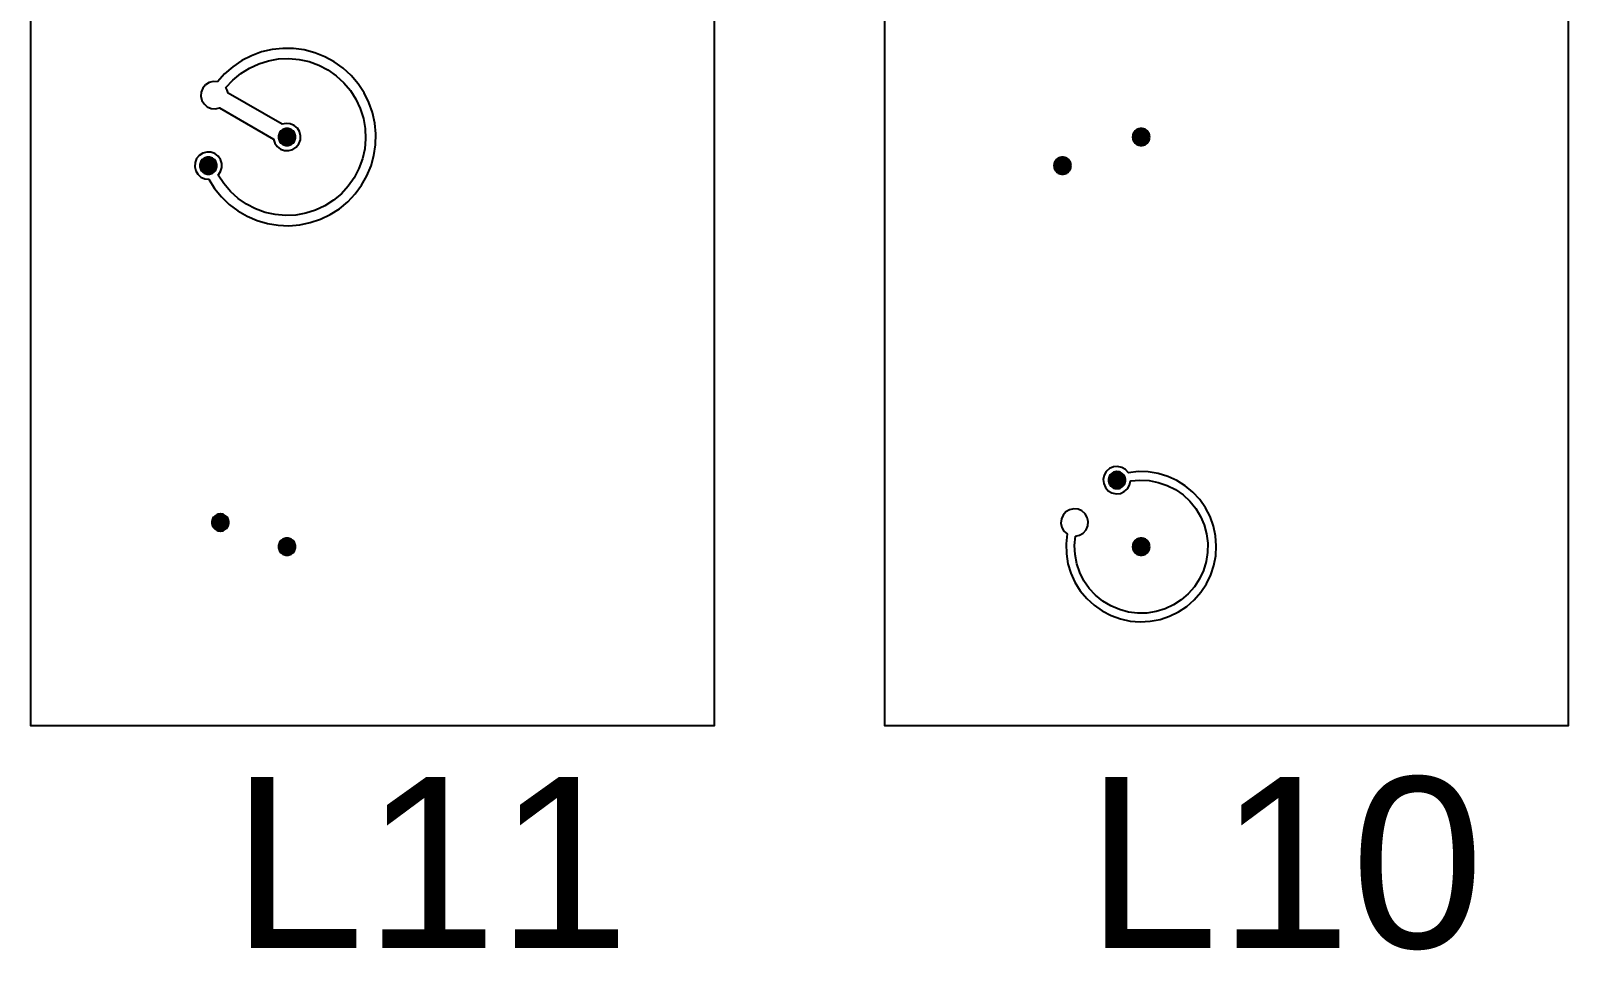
# Model space of a CAD drawing. Extents: x -2 to 177, y -6 to 16.
# Drawn here: x 8 to 17, y -5.81 to -0.43 of the extents above; entities that cross this region are included whole.
import ezdxf

# ---------------------------------------------------------------- set-up
doc = ezdxf.new("R2010")
doc.units = 0
doc.layers.get('0').update_dxf_attribs({"color": 255, "linetype": 'continuous'})
for name, color, linetype in [('L10', 73, 'continuous'), ('L11', 25, 'continuous'), ('Outline', 1, 'continuous'), ('V11', 46, 'continuous'), ('V12', 96, 'continuous')]:
    doc.layers.add(name, color=color, linetype=linetype)
doc.styles.get("Standard").update_dxf_attribs({"font": 'ARIAL.TTF'})

msp = doc.modelspace()

# ---------------------------------------------------------------- linework, layer by layer
at = {"layer": 'L10'}
for points in [[(14.55, -1.05), (14.5496, -1.0435), (14.5483, -1.0371), (14.5462, -1.0309), (14.5433, -1.025), (14.5397, -1.0196), (14.5354, -1.0146), (14.5304, -1.0103), (14.525, -1.0067), (14.5191, -1.0038), (14.5129, -1.0017), (14.5065, -1.0004), (14.5, -1), (14.4935, -1.0004), (14.4871, -1.0017), (14.4809, -1.0038), (14.475, -1.0067), (14.4696, -1.0103), (14.4646, -1.0146), (14.4603, -1.0196), (14.4567, -1.025), (14.4538, -1.0309), (14.4517, -1.0371), (14.4504, -1.0435), (14.45, -1.05), (14.4504, -1.0565), (14.4517, -1.0629), (14.4538, -1.0691), (14.4567, -1.075), (14.4603, -1.0804), (14.4646, -1.0854), (14.4696, -1.0897), (14.475, -1.0933), (14.4809, -1.0962), (14.4871, -1.0983), (14.4935, -1.0996), (14.5, -1.1), (14.5065, -1.0996), (14.5129, -1.0983), (14.5191, -1.0962), (14.525, -1.0933), (14.5304, -1.0897), (14.5354, -1.0854), (14.5397, -1.0804), (14.5433, -1.075), (14.5462, -1.0691), (14.5483, -1.0629), (14.5496, -1.0565), (14.55, -1.05)], [(14.0896, -1.2176), (14.0891, -1.2111), (14.0878, -1.2046), (14.0857, -1.1985), (14.0829, -1.1926), (14.0792, -1.1872), (14.0749, -1.1822), (14.07, -1.1779), (14.0646, -1.1743), (14.0587, -1.1714), (14.0525, -1.1693), (14.0461, -1.168), (14.0396, -1.1676), (14.033, -1.168), (14.0266, -1.1693), (14.0204, -1.1714), (14.0146, -1.1743), (14.0091, -1.1779), (14.0042, -1.1822), (13.9999, -1.1872), (13.9962, -1.1926), (13.9934, -1.1985), (13.9913, -1.2046), (13.99, -1.2111), (13.9896, -1.2176), (13.99, -1.2241), (13.9913, -1.2305), (13.9934, -1.2367), (13.9962, -1.2426), (13.9999, -1.248), (14.0042, -1.2529), (14.0091, -1.2573), (14.0146, -1.2609), (14.0204, -1.2638), (14.0266, -1.2659), (14.033, -1.2672), (14.0396, -1.2676), (14.0461, -1.2672), (14.0525, -1.2659), (14.0587, -1.2638), (14.0646, -1.2609), (14.07, -1.2573), (14.0749, -1.2529), (14.0792, -1.248), (14.0829, -1.2426), (14.0857, -1.2367), (14.0878, -1.2305), (14.0891, -1.2241), (14.0896, -1.2176)], [(14.115, -3.3879), (14.1394, -3.3825), (14.1609, -3.3698), (14.1775, -3.3511), (14.1875, -3.3282), (14.1899, -3.3033), (14.1845, -3.2789), (14.1719, -3.2574), (14.1533, -3.2407), (14.1304, -3.2307), (14.1055, -3.2282), (14.0811, -3.2335), (14.0595, -3.246), (14.0428, -3.2646), (14.0327, -3.2875), (14.0301, -3.3123), (14.0354, -3.3368), (14.0479, -3.3584), (14.0664, -3.3751), (14.0603, -3.4333), (14.062, -3.4917), (14.0714, -3.5495), (14.0884, -3.6054), (14.1126, -3.6586), (14.1437, -3.7082), (14.1811, -3.7531), (14.2241, -3.7928), (14.272, -3.8263), (14.3239, -3.8532), (14.379, -3.873), (14.4361, -3.8853), (14.4944, -3.89), (14.5528, -3.8868), (14.6103, -3.876), (14.6658, -3.8576), (14.7184, -3.832), (14.7671, -3.7996), (14.8111, -3.7611), (14.8496, -3.7171), (14.882, -3.6684), (14.9076, -3.6158), (14.926, -3.5603), (14.9368, -3.5028), (14.94, -3.4444), (14.9353, -3.3861), (14.923, -3.329), (14.9032, -3.2739), (14.8763, -3.222), (14.8428, -3.1741), (14.8031, -3.1311), (14.7582, -3.0937), (14.7086, -3.0626), (14.6554, -3.0384), (14.5995, -3.0214), (14.5417, -3.012), (14.4833, -3.0103), (14.4251, -3.0164), (14.4084, -2.9979), (14.3868, -2.9854), (14.3623, -2.9801), (14.3375, -2.9827), (14.3146, -2.9928), (14.296, -3.0095), (14.2835, -3.0311), (14.2782, -3.0555), (14.2807, -3.0804), (14.2907, -3.1033), (14.3074, -3.1219), (14.3289, -3.1345), (14.3533, -3.1399), (14.3782, -3.1375), (14.4011, -3.1275), (14.4198, -3.1109), (14.4325, -3.0894), (14.4379, -3.065), (14.4922, -3.0601), (14.5466, -3.0628), (14.6001, -3.0731), (14.6516, -3.0907), (14.7002, -3.1153), (14.7449, -3.1465), (14.7848, -3.1835), (14.8191, -3.2258), (14.8472, -3.2725), (14.8686, -3.3226), (14.8828, -3.3752), (14.8894, -3.4292), (14.8885, -3.4837), (14.8801, -3.5375), (14.8642, -3.5896), (14.8412, -3.639), (14.8115, -3.6847), (14.7758, -3.7258), (14.7347, -3.7615), (14.689, -3.7912), (14.6396, -3.8142), (14.5875, -3.8301), (14.5337, -3.8385), (14.4792, -3.8394), (14.4252, -3.8328), (14.3726, -3.8186), (14.3225, -3.7972), (14.2758, -3.7691), (14.2335, -3.7348), (14.1965, -3.6949), (14.1653, -3.6502), (14.1407, -3.6016), (14.1231, -3.5501), (14.1128, -3.4966), (14.1101, -3.4422), (14.115, -3.3879)], [(14.55, -3.45), (14.5496, -3.4435), (14.5483, -3.4371), (14.5462, -3.4309), (14.5433, -3.425), (14.5397, -3.4196), (14.5354, -3.4146), (14.5304, -3.4103), (14.525, -3.4067), (14.5191, -3.4038), (14.5129, -3.4017), (14.5065, -3.4004), (14.5, -3.4), (14.4935, -3.4004), (14.4871, -3.4017), (14.4809, -3.4038), (14.475, -3.4067), (14.4696, -3.4103), (14.4646, -3.4146), (14.4603, -3.4196), (14.4567, -3.425), (14.4538, -3.4309), (14.4517, -3.4371), (14.4504, -3.4435), (14.45, -3.45), (14.4504, -3.4565), (14.4517, -3.4629), (14.4538, -3.4691), (14.4567, -3.475), (14.4603, -3.4804), (14.4646, -3.4854), (14.4696, -3.4897), (14.475, -3.4933), (14.4809, -3.4962), (14.4871, -3.4983), (14.4935, -3.4996), (14.5, -3.5), (14.5065, -3.4996), (14.5129, -3.4983), (14.5191, -3.4962), (14.525, -3.4933), (14.5304, -3.4897), (14.5354, -3.4854), (14.5397, -3.4804), (14.5433, -3.475), (14.5462, -3.4691), (14.5483, -3.4629), (14.5496, -3.4565), (14.55, -3.45)]]:
    msp.add_lwpolyline(points, close=True, dxfattribs=at)
at = {"layer": 'L11'}
for points in [[(9.0926, -0.7268), (9.0679, -0.7254), (9.0439, -0.7315), (9.023, -0.7448), (9.0071, -0.7637), (8.9978, -0.7866), (8.9959, -0.8113), (9.0016, -0.8354), (9.0145, -0.8566), (9.0332, -0.8728), (9.0559, -0.8825), (9.0806, -0.8848), (9.1047, -0.8795), (9.4209, -1.0621), (9.4283, -1.0855), (9.4425, -1.1056), (9.462, -1.1204), (9.4852, -1.1286), (9.5098, -1.1294), (9.5334, -1.1227), (9.5539, -1.1091), (9.5693, -1.09), (9.5782, -1.0671), (9.5797, -1.0426), (9.5736, -1.0187), (9.5607, -0.9979), (9.542, -0.9819), (9.5194, -0.9724), (9.4949, -0.9702), (9.4709, -0.9755), (9.1547, -0.7929), (9.1503, -0.7762), (9.1423, -0.7608), (9.1831, -0.7166), (9.2292, -0.6781), (9.28, -0.646), (9.3345, -0.6208), (9.3919, -0.6029), (9.4511, -0.5926), (9.5111, -0.5901), (9.571, -0.5955), (9.6296, -0.6086), (9.686, -0.6293), (9.7393, -0.6571), (9.7884, -0.6917), (9.8327, -0.7323), (9.8712, -0.7784), (9.9035, -0.8291), (9.9288, -0.8836), (9.9469, -0.9409), (9.9573, -1), (9.9599, -1.0601), (9.9547, -1.1199), (9.9417, -1.1786), (9.9211, -1.2351), (9.8934, -1.2884), (9.859, -1.3376), (9.8184, -1.382), (9.7725, -1.4206), (9.7218, -1.453), (9.6674, -1.4785), (9.6101, -1.4966), (9.551, -1.5072), (9.491, -1.5099), (9.4311, -1.5048), (9.3724, -1.4919), (9.3159, -1.4715), (9.2625, -1.444), (9.2132, -1.4096), (9.1688, -1.3692), (9.13, -1.3233), (9.0975, -1.2727), (9.1114, -1.2527), (9.1187, -1.2294), (9.1186, -1.205), (9.1111, -1.1818), (9.0969, -1.1619), (9.0775, -1.1471), (9.0545, -1.139), (9.0301, -1.1382), (9.0066, -1.1447), (8.9861, -1.158), (8.9707, -1.1769), (8.9616, -1.1996), (8.9598, -1.2239), (8.9654, -1.2476), (8.9779, -1.2686), (8.9962, -1.2848), (9.0184, -1.2948), (9.0427, -1.2975), (9.0762, -1.3513), (9.1159, -1.4005), (9.1614, -1.4446), (9.2118, -1.4828), (9.2666, -1.5147), (9.3247, -1.5396), (9.3855, -1.5572), (9.448, -1.5674), (9.5113, -1.5699), (9.5744, -1.5647), (9.6364, -1.5518), (9.6963, -1.5315), (9.7534, -1.5041), (9.8067, -1.4699), (9.8554, -1.4296), (9.8989, -1.3835), (9.9365, -1.3326), (9.9676, -1.2775), (9.9918, -1.2189), (10.0087, -1.1579), (10.018, -1.0953), (10.0197, -1.032), (10.0137, -0.969), (10, -0.9072), (9.9789, -0.8475), (9.9508, -0.7908), (9.916, -0.7379), (9.8749, -0.6897), (9.8284, -0.6468), (9.777, -0.6099), (9.7214, -0.5795), (9.6626, -0.5561), (9.6014, -0.54), (9.5387, -0.5314), (9.4754, -0.5306), (9.4124, -0.5374), (9.3508, -0.5519), (9.2914, -0.5737), (9.235, -0.6026), (9.1826, -0.6381), (9.1349, -0.6797), (9.0926, -0.7268)], [(9.16, -3.3081), (9.1596, -3.3015), (9.1583, -3.2951), (9.1562, -3.2889), (9.1533, -3.2831), (9.1497, -3.2776), (9.1454, -3.2727), (9.1405, -3.2684), (9.135, -3.2648), (9.1292, -3.2619), (9.123, -3.2598), (9.1166, -3.2585), (9.11, -3.2581), (9.1035, -3.2585), (9.0971, -3.2598), (9.0909, -3.2619), (9.085, -3.2648), (9.0796, -3.2684), (9.0747, -3.2727), (9.0704, -3.2776), (9.0667, -3.2831), (9.0638, -3.2889), (9.0617, -3.2951), (9.0605, -3.3015), (9.06, -3.3081), (9.0605, -3.3146), (9.0617, -3.321), (9.0638, -3.3272), (9.0667, -3.3331), (9.0704, -3.3385), (9.0747, -3.3434), (9.0796, -3.3477), (9.085, -3.3514), (9.0909, -3.3543), (9.0971, -3.3564), (9.1035, -3.3576), (9.11, -3.3581), (9.1166, -3.3576), (9.123, -3.3564), (9.1292, -3.3543), (9.135, -3.3514), (9.1405, -3.3477), (9.1454, -3.3434), (9.1497, -3.3385), (9.1533, -3.3331), (9.1562, -3.3272), (9.1583, -3.321), (9.1596, -3.3146), (9.16, -3.3081)], [(9.55, -3.45), (9.5496, -3.4435), (9.5483, -3.4371), (9.5462, -3.4309), (9.5433, -3.425), (9.5397, -3.4196), (9.5354, -3.4146), (9.5304, -3.4103), (9.525, -3.4067), (9.5191, -3.4038), (9.5129, -3.4017), (9.5065, -3.4004), (9.5, -3.4), (9.4935, -3.4004), (9.4871, -3.4017), (9.4809, -3.4038), (9.475, -3.4067), (9.4696, -3.4103), (9.4646, -3.4146), (9.4603, -3.4196), (9.4567, -3.425), (9.4538, -3.4309), (9.4517, -3.4371), (9.4504, -3.4435), (9.45, -3.45), (9.4504, -3.4565), (9.4517, -3.4629), (9.4538, -3.4691), (9.4567, -3.475), (9.4603, -3.4804), (9.4646, -3.4854), (9.4696, -3.4897), (9.475, -3.4933), (9.4809, -3.4962), (9.4871, -3.4983), (9.4935, -3.4996), (9.5, -3.5), (9.5065, -3.4996), (9.5129, -3.4983), (9.5191, -3.4962), (9.525, -3.4933), (9.5304, -3.4897), (9.5354, -3.4854), (9.5397, -3.4804), (9.5433, -3.475), (9.5462, -3.4691), (9.5483, -3.4629), (9.5496, -3.4565), (9.55, -3.45)]]:
    msp.add_lwpolyline(points, close=True, dxfattribs=at)
at = {"layer": 'Outline'}
for points in [[(12, 4.5), (12, -4.5), (8, -4.5), (8, 4.5)], [(17, 4.5), (17, -4.5), (13, -4.5), (13, 4.5)]]:
    msp.add_lwpolyline(points, close=True, dxfattribs=at)
at = {"layer": 'V11'}
for points in [[(14.55, -1.05), (14.5496, -1.0435), (14.5483, -1.0371), (14.5462, -1.0309), (14.5433, -1.025), (14.5397, -1.0196), (14.5354, -1.0146), (14.5304, -1.0103), (14.525, -1.0067), (14.5191, -1.0038), (14.5129, -1.0017), (14.5065, -1.0004), (14.5, -1), (14.4935, -1.0004), (14.4871, -1.0017), (14.4809, -1.0038), (14.475, -1.0067), (14.4696, -1.0103), (14.4646, -1.0146), (14.4603, -1.0196), (14.4567, -1.025), (14.4538, -1.0309), (14.4517, -1.0371), (14.4504, -1.0435), (14.45, -1.05), (14.4504, -1.0565), (14.4517, -1.0629), (14.4538, -1.0691), (14.4567, -1.075), (14.4603, -1.0804), (14.4646, -1.0854), (14.4696, -1.0897), (14.475, -1.0933), (14.4809, -1.0962), (14.4871, -1.0983), (14.4935, -1.0996), (14.5, -1.1), (14.5065, -1.0996), (14.5129, -1.0983), (14.5191, -1.0962), (14.525, -1.0933), (14.5304, -1.0897), (14.5354, -1.0854), (14.5397, -1.0804), (14.5433, -1.075), (14.5462, -1.0691), (14.5483, -1.0629), (14.5496, -1.0565), (14.55, -1.05)], [(14.0896, -1.2176), (14.0891, -1.2111), (14.0878, -1.2046), (14.0857, -1.1985), (14.0829, -1.1926), (14.0792, -1.1872), (14.0749, -1.1822), (14.07, -1.1779), (14.0646, -1.1743), (14.0587, -1.1714), (14.0525, -1.1693), (14.0461, -1.168), (14.0396, -1.1676), (14.033, -1.168), (14.0266, -1.1693), (14.0204, -1.1714), (14.0146, -1.1743), (14.0091, -1.1779), (14.0042, -1.1822), (13.9999, -1.1872), (13.9962, -1.1926), (13.9934, -1.1985), (13.9913, -1.2046), (13.99, -1.2111), (13.9896, -1.2176), (13.99, -1.2241), (13.9913, -1.2305), (13.9934, -1.2367), (13.9962, -1.2426), (13.9999, -1.248), (14.0042, -1.2529), (14.0091, -1.2573), (14.0146, -1.2609), (14.0204, -1.2638), (14.0266, -1.2659), (14.033, -1.2672), (14.0396, -1.2676), (14.0461, -1.2672), (14.0525, -1.2659), (14.0587, -1.2638), (14.0646, -1.2609), (14.07, -1.2573), (14.0749, -1.2529), (14.0792, -1.248), (14.0829, -1.2426), (14.0857, -1.2367), (14.0878, -1.2305), (14.0891, -1.2241), (14.0896, -1.2176)], [(14.4081, -3.06), (14.4076, -3.0535), (14.4064, -3.0471), (14.4043, -3.0409), (14.4014, -3.035), (14.3977, -3.0296), (14.3934, -3.0247), (14.3885, -3.0204), (14.3831, -3.0167), (14.3772, -3.0138), (14.371, -3.0117), (14.3646, -3.0105), (14.3581, -3.01), (14.3515, -3.0105), (14.3451, -3.0117), (14.3389, -3.0138), (14.3331, -3.0167), (14.3276, -3.0204), (14.3227, -3.0247), (14.3184, -3.0296), (14.3148, -3.035), (14.3119, -3.0409), (14.3098, -3.0471), (14.3085, -3.0535), (14.3081, -3.06), (14.3085, -3.0666), (14.3098, -3.073), (14.3119, -3.0792), (14.3148, -3.085), (14.3184, -3.0905), (14.3227, -3.0954), (14.3276, -3.0997), (14.3331, -3.1033), (14.3389, -3.1062), (14.3451, -3.1083), (14.3515, -3.1096), (14.3581, -3.11), (14.3646, -3.1096), (14.371, -3.1083), (14.3772, -3.1062), (14.3831, -3.1033), (14.3885, -3.0997), (14.3934, -3.0954), (14.3977, -3.0905), (14.4014, -3.085), (14.4043, -3.0792), (14.4064, -3.073), (14.4076, -3.0666), (14.4081, -3.06)], [(14.55, -3.45), (14.5496, -3.4435), (14.5483, -3.4371), (14.5462, -3.4309), (14.5433, -3.425), (14.5397, -3.4196), (14.5354, -3.4146), (14.5304, -3.4103), (14.525, -3.4067), (14.5191, -3.4038), (14.5129, -3.4017), (14.5065, -3.4004), (14.5, -3.4), (14.4935, -3.4004), (14.4871, -3.4017), (14.4809, -3.4038), (14.475, -3.4067), (14.4696, -3.4103), (14.4646, -3.4146), (14.4603, -3.4196), (14.4567, -3.425), (14.4538, -3.4309), (14.4517, -3.4371), (14.4504, -3.4435), (14.45, -3.45), (14.4504, -3.4565), (14.4517, -3.4629), (14.4538, -3.4691), (14.4567, -3.475), (14.4603, -3.4804), (14.4646, -3.4854), (14.4696, -3.4897), (14.475, -3.4933), (14.4809, -3.4962), (14.4871, -3.4983), (14.4935, -3.4996), (14.5, -3.5), (14.5065, -3.4996), (14.5129, -3.4983), (14.5191, -3.4962), (14.525, -3.4933), (14.5304, -3.4897), (14.5354, -3.4854), (14.5397, -3.4804), (14.5433, -3.475), (14.5462, -3.4691), (14.5483, -3.4629), (14.5496, -3.4565), (14.55, -3.45)]]:
    msp.add_lwpolyline(points, close=True, dxfattribs=at)
for points in [[(14.4538, -1.0309), (14.45, -1.05), (14.5, -1.05)], [(14.45, -1.05), (14.4538, -1.0691), (14.5, -1.05)], [(14.4646, -1.0146), (14.4538, -1.0309), (14.5, -1.05)], [(14.4538, -1.0691), (14.4646, -1.0854), (14.5, -1.05)], [(14.4809, -1.0038), (14.4646, -1.0146), (14.5, -1.05)], [(14.4646, -1.0854), (14.4809, -1.0962), (14.5, -1.05)], [(14.5, -1), (14.4809, -1.0038), (14.5, -1.05)], [(14.4809, -1.0962), (14.5, -1.1), (14.5, -1.05)], [(14.5191, -1.0038), (14.5, -1), (14.5, -1.05)], [(14.5354, -1.0146), (14.5191, -1.0038), (14.5, -1.05)], [(14.5462, -1.0309), (14.5354, -1.0146), (14.5, -1.05)], [(14.55, -1.05), (14.5462, -1.0309), (14.5, -1.05)], [(14.5, -1.1), (14.5191, -1.0962), (14.5, -1.05)], [(14.5191, -1.0962), (14.5354, -1.0854), (14.5, -1.05)], [(14.5354, -1.0854), (14.5462, -1.0691), (14.5, -1.05)], [(14.5462, -1.0691), (14.55, -1.05), (14.5, -1.05)], [(14.0396, -1.1676), (14.0204, -1.1714), (14.0396, -1.2176)], [(14.0587, -1.1714), (14.0396, -1.1676), (14.0396, -1.2176)], [(13.9934, -1.1985), (13.9896, -1.2176), (14.0396, -1.2176)], [(13.9896, -1.2176), (13.9934, -1.2367), (14.0396, -1.2176)], [(14.0042, -1.1822), (13.9934, -1.1985), (14.0396, -1.2176)], [(13.9934, -1.2367), (14.0042, -1.2529), (14.0396, -1.2176)], [(14.0204, -1.1714), (14.0042, -1.1822), (14.0396, -1.2176)], [(14.0042, -1.2529), (14.0204, -1.2638), (14.0396, -1.2176)], [(14.0204, -1.2638), (14.0396, -1.2676), (14.0396, -1.2176)], [(14.0749, -1.1822), (14.0587, -1.1714), (14.0396, -1.2176)], [(14.0857, -1.1985), (14.0749, -1.1822), (14.0396, -1.2176)], [(14.0896, -1.2176), (14.0857, -1.1985), (14.0396, -1.2176)], [(14.0396, -1.2676), (14.0587, -1.2638), (14.0396, -1.2176)], [(14.0587, -1.2638), (14.0749, -1.2529), (14.0396, -1.2176)], [(14.0749, -1.2529), (14.0857, -1.2367), (14.0396, -1.2176)], [(14.0857, -1.2367), (14.0896, -1.2176), (14.0396, -1.2176)], [(14.3119, -3.0409), (14.3081, -3.06), (14.3581, -3.06)], [(14.3227, -3.0247), (14.3119, -3.0409), (14.3581, -3.06)], [(14.3389, -3.0138), (14.3227, -3.0247), (14.3581, -3.06)], [(14.3581, -3.01), (14.3389, -3.0138), (14.3581, -3.06)], [(14.3772, -3.0138), (14.3581, -3.01), (14.3581, -3.06)], [(14.3934, -3.0247), (14.3772, -3.0138), (14.3581, -3.06)], [(14.4043, -3.0409), (14.3934, -3.0247), (14.3581, -3.06)], [(14.4081, -3.06), (14.4043, -3.0409), (14.3581, -3.06)], [(14.3081, -3.06), (14.3119, -3.0792), (14.3581, -3.06)], [(14.3119, -3.0792), (14.3227, -3.0954), (14.3581, -3.06)], [(14.3227, -3.0954), (14.3389, -3.1062), (14.3581, -3.06)], [(14.3389, -3.1062), (14.3581, -3.11), (14.3581, -3.06)], [(14.3581, -3.11), (14.3772, -3.1062), (14.3581, -3.06)], [(14.3772, -3.1062), (14.3934, -3.0954), (14.3581, -3.06)], [(14.3934, -3.0954), (14.4043, -3.0792), (14.3581, -3.06)], [(14.4043, -3.0792), (14.4081, -3.06), (14.3581, -3.06)], [(14.4646, -3.4146), (14.4538, -3.4309), (14.5, -3.45)], [(14.4809, -3.4038), (14.4646, -3.4146), (14.5, -3.45)], [(14.5, -3.4), (14.4809, -3.4038), (14.5, -3.45)], [(14.5191, -3.4038), (14.5, -3.4), (14.5, -3.45)], [(14.5354, -3.4146), (14.5191, -3.4038), (14.5, -3.45)], [(14.5462, -3.4309), (14.5354, -3.4146), (14.5, -3.45)], [(14.4538, -3.4309), (14.45, -3.45), (14.5, -3.45)], [(14.45, -3.45), (14.4538, -3.4691), (14.5, -3.45)], [(14.4538, -3.4691), (14.4646, -3.4854), (14.5, -3.45)], [(14.4646, -3.4854), (14.4809, -3.4962), (14.5, -3.45)], [(14.4809, -3.4962), (14.5, -3.5), (14.5, -3.45)], [(14.55, -3.45), (14.5462, -3.4309), (14.5, -3.45)], [(14.5, -3.5), (14.5191, -3.4962), (14.5, -3.45)], [(14.5191, -3.4962), (14.5354, -3.4854), (14.5, -3.45)], [(14.5354, -3.4854), (14.5462, -3.4691), (14.5, -3.45)], [(14.5462, -3.4691), (14.55, -3.45), (14.5, -3.45)]]:
    msp.add_solid(points, dxfattribs=at)
at = {"layer": 'V12'}
for points in [[(9.55, -1.05), (9.5496, -1.0435), (9.5483, -1.0371), (9.5462, -1.0309), (9.5433, -1.025), (9.5397, -1.0196), (9.5354, -1.0146), (9.5304, -1.0103), (9.525, -1.0067), (9.5191, -1.0038), (9.5129, -1.0017), (9.5065, -1.0004), (9.5, -1), (9.4935, -1.0004), (9.4871, -1.0017), (9.4809, -1.0038), (9.475, -1.0067), (9.4696, -1.0103), (9.4646, -1.0146), (9.4603, -1.0196), (9.4567, -1.025), (9.4538, -1.0309), (9.4517, -1.0371), (9.4504, -1.0435), (9.45, -1.05), (9.4504, -1.0565), (9.4517, -1.0629), (9.4538, -1.0691), (9.4567, -1.075), (9.4603, -1.0804), (9.4646, -1.0854), (9.4696, -1.0897), (9.475, -1.0933), (9.4809, -1.0962), (9.4871, -1.0983), (9.4935, -1.0996), (9.5, -1.1), (9.5065, -1.0996), (9.5129, -1.0983), (9.5191, -1.0962), (9.525, -1.0933), (9.5304, -1.0897), (9.5354, -1.0854), (9.5397, -1.0804), (9.5433, -1.075), (9.5462, -1.0691), (9.5483, -1.0629), (9.5496, -1.0565), (9.55, -1.05)], [(9.0896, -1.2176), (9.0891, -1.2111), (9.0878, -1.2046), (9.0857, -1.1985), (9.0829, -1.1926), (9.0792, -1.1872), (9.0749, -1.1822), (9.07, -1.1779), (9.0646, -1.1743), (9.0587, -1.1714), (9.0525, -1.1693), (9.0461, -1.168), (9.0396, -1.1676), (9.033, -1.168), (9.0266, -1.1693), (9.0204, -1.1714), (9.0146, -1.1743), (9.0091, -1.1779), (9.0042, -1.1822), (8.9999, -1.1872), (8.9962, -1.1926), (8.9934, -1.1985), (8.9913, -1.2046), (8.99, -1.2111), (8.9896, -1.2176), (8.99, -1.2241), (8.9913, -1.2305), (8.9934, -1.2367), (8.9962, -1.2426), (8.9999, -1.248), (9.0042, -1.2529), (9.0091, -1.2573), (9.0146, -1.2609), (9.0204, -1.2638), (9.0266, -1.2659), (9.033, -1.2672), (9.0396, -1.2676), (9.0461, -1.2672), (9.0525, -1.2659), (9.0587, -1.2638), (9.0646, -1.2609), (9.07, -1.2573), (9.0749, -1.2529), (9.0792, -1.248), (9.0829, -1.2426), (9.0857, -1.2367), (9.0878, -1.2305), (9.0891, -1.2241), (9.0896, -1.2176)], [(9.16, -3.3081), (9.1596, -3.3015), (9.1583, -3.2951), (9.1562, -3.2889), (9.1533, -3.2831), (9.1497, -3.2776), (9.1454, -3.2727), (9.1405, -3.2684), (9.135, -3.2648), (9.1292, -3.2619), (9.123, -3.2598), (9.1166, -3.2585), (9.11, -3.2581), (9.1035, -3.2585), (9.0971, -3.2598), (9.0909, -3.2619), (9.085, -3.2648), (9.0796, -3.2684), (9.0747, -3.2727), (9.0704, -3.2776), (9.0667, -3.2831), (9.0638, -3.2889), (9.0617, -3.2951), (9.0605, -3.3015), (9.06, -3.3081), (9.0605, -3.3146), (9.0617, -3.321), (9.0638, -3.3272), (9.0667, -3.3331), (9.0704, -3.3385), (9.0747, -3.3434), (9.0796, -3.3477), (9.085, -3.3514), (9.0909, -3.3543), (9.0971, -3.3564), (9.1035, -3.3576), (9.11, -3.3581), (9.1166, -3.3576), (9.123, -3.3564), (9.1292, -3.3543), (9.135, -3.3514), (9.1405, -3.3477), (9.1454, -3.3434), (9.1497, -3.3385), (9.1533, -3.3331), (9.1562, -3.3272), (9.1583, -3.321), (9.1596, -3.3146), (9.16, -3.3081)], [(9.55, -3.45), (9.5496, -3.4435), (9.5483, -3.4371), (9.5462, -3.4309), (9.5433, -3.425), (9.5397, -3.4196), (9.5354, -3.4146), (9.5304, -3.4103), (9.525, -3.4067), (9.5191, -3.4038), (9.5129, -3.4017), (9.5065, -3.4004), (9.5, -3.4), (9.4935, -3.4004), (9.4871, -3.4017), (9.4809, -3.4038), (9.475, -3.4067), (9.4696, -3.4103), (9.4646, -3.4146), (9.4603, -3.4196), (9.4567, -3.425), (9.4538, -3.4309), (9.4517, -3.4371), (9.4504, -3.4435), (9.45, -3.45), (9.4504, -3.4565), (9.4517, -3.4629), (9.4538, -3.4691), (9.4567, -3.475), (9.4603, -3.4804), (9.4646, -3.4854), (9.4696, -3.4897), (9.475, -3.4933), (9.4809, -3.4962), (9.4871, -3.4983), (9.4935, -3.4996), (9.5, -3.5), (9.5065, -3.4996), (9.5129, -3.4983), (9.5191, -3.4962), (9.525, -3.4933), (9.5304, -3.4897), (9.5354, -3.4854), (9.5397, -3.4804), (9.5433, -3.475), (9.5462, -3.4691), (9.5483, -3.4629), (9.5496, -3.4565), (9.55, -3.45)]]:
    msp.add_lwpolyline(points, close=True, dxfattribs=at)
for points in [[(9.4538, -1.0309), (9.45, -1.05), (9.5, -1.05)], [(9.45, -1.05), (9.4538, -1.0691), (9.5, -1.05)], [(9.4646, -1.0146), (9.4538, -1.0309), (9.5, -1.05)], [(9.4538, -1.0691), (9.4646, -1.0854), (9.5, -1.05)], [(9.4809, -1.0038), (9.4646, -1.0146), (9.5, -1.05)], [(9.4646, -1.0854), (9.4809, -1.0962), (9.5, -1.05)], [(9.5, -1), (9.4809, -1.0038), (9.5, -1.05)], [(9.4809, -1.0962), (9.5, -1.1), (9.5, -1.05)], [(9.5191, -1.0038), (9.5, -1), (9.5, -1.05)], [(9.5354, -1.0146), (9.5191, -1.0038), (9.5, -1.05)], [(9.5462, -1.0309), (9.5354, -1.0146), (9.5, -1.05)], [(9.55, -1.05), (9.5462, -1.0309), (9.5, -1.05)], [(9.5, -1.1), (9.5191, -1.0962), (9.5, -1.05)], [(9.5191, -1.0962), (9.5354, -1.0854), (9.5, -1.05)], [(9.5354, -1.0854), (9.5462, -1.0691), (9.5, -1.05)], [(9.5462, -1.0691), (9.55, -1.05), (9.5, -1.05)], [(9.0396, -1.1676), (9.0204, -1.1714), (9.0396, -1.2176)], [(9.0587, -1.1714), (9.0396, -1.1676), (9.0396, -1.2176)], [(8.9934, -1.1985), (8.9896, -1.2176), (9.0396, -1.2176)], [(8.9896, -1.2176), (8.9934, -1.2367), (9.0396, -1.2176)], [(9.0042, -1.1822), (8.9934, -1.1985), (9.0396, -1.2176)], [(8.9934, -1.2367), (9.0042, -1.2529), (9.0396, -1.2176)], [(9.0204, -1.1714), (9.0042, -1.1822), (9.0396, -1.2176)], [(9.0042, -1.2529), (9.0204, -1.2638), (9.0396, -1.2176)], [(9.0204, -1.2638), (9.0396, -1.2676), (9.0396, -1.2176)], [(9.0749, -1.1822), (9.0587, -1.1714), (9.0396, -1.2176)], [(9.0857, -1.1985), (9.0749, -1.1822), (9.0396, -1.2176)], [(9.0896, -1.2176), (9.0857, -1.1985), (9.0396, -1.2176)], [(9.0396, -1.2676), (9.0587, -1.2638), (9.0396, -1.2176)], [(9.0587, -1.2638), (9.0749, -1.2529), (9.0396, -1.2176)], [(9.0749, -1.2529), (9.0857, -1.2367), (9.0396, -1.2176)], [(9.0857, -1.2367), (9.0896, -1.2176), (9.0396, -1.2176)], [(9.0638, -3.2889), (9.06, -3.3081), (9.11, -3.3081)], [(9.06, -3.3081), (9.0638, -3.3272), (9.11, -3.3081)], [(9.0747, -3.2727), (9.0638, -3.2889), (9.11, -3.3081)], [(9.0638, -3.3272), (9.0747, -3.3434), (9.11, -3.3081)], [(9.0909, -3.2619), (9.0747, -3.2727), (9.11, -3.3081)], [(9.0747, -3.3434), (9.0909, -3.3543), (9.11, -3.3081)], [(9.11, -3.2581), (9.0909, -3.2619), (9.11, -3.3081)], [(9.0909, -3.3543), (9.11, -3.3581), (9.11, -3.3081)], [(9.1292, -3.2619), (9.11, -3.2581), (9.11, -3.3081)], [(9.1454, -3.2727), (9.1292, -3.2619), (9.11, -3.3081)], [(9.1562, -3.2889), (9.1454, -3.2727), (9.11, -3.3081)], [(9.16, -3.3081), (9.1562, -3.2889), (9.11, -3.3081)], [(9.11, -3.3581), (9.1292, -3.3543), (9.11, -3.3081)], [(9.1292, -3.3543), (9.1454, -3.3434), (9.11, -3.3081)], [(9.1454, -3.3434), (9.1562, -3.3272), (9.11, -3.3081)], [(9.1562, -3.3272), (9.16, -3.3081), (9.11, -3.3081)], [(9.4646, -3.4146), (9.4538, -3.4309), (9.5, -3.45)], [(9.4809, -3.4038), (9.4646, -3.4146), (9.5, -3.45)], [(9.5, -3.4), (9.4809, -3.4038), (9.5, -3.45)], [(9.5191, -3.4038), (9.5, -3.4), (9.5, -3.45)], [(9.5354, -3.4146), (9.5191, -3.4038), (9.5, -3.45)], [(9.5462, -3.4309), (9.5354, -3.4146), (9.5, -3.45)], [(9.4538, -3.4309), (9.45, -3.45), (9.5, -3.45)], [(9.45, -3.45), (9.4538, -3.4691), (9.5, -3.45)], [(9.4538, -3.4691), (9.4646, -3.4854), (9.5, -3.45)], [(9.4646, -3.4854), (9.4809, -3.4962), (9.5, -3.45)], [(9.4809, -3.4962), (9.5, -3.5), (9.5, -3.45)], [(9.55, -3.45), (9.5462, -3.4309), (9.5, -3.45)], [(9.5, -3.5), (9.5191, -3.4962), (9.5, -3.45)], [(9.5191, -3.4962), (9.5354, -3.4854), (9.5, -3.45)], [(9.5354, -3.4854), (9.5462, -3.4691), (9.5, -3.45)], [(9.5462, -3.4691), (9.55, -3.45), (9.5, -3.45)]]:
    msp.add_solid(points, dxfattribs=at)

# ---------------------------------------------------------------- texts
for s, p in [('L11', (9.175, -5.8)), ('L10', (14.175, -5.8))]:
    msp.add_text(s, height=1).set_placement(p)

doc.saveas('drawing.dxf')
